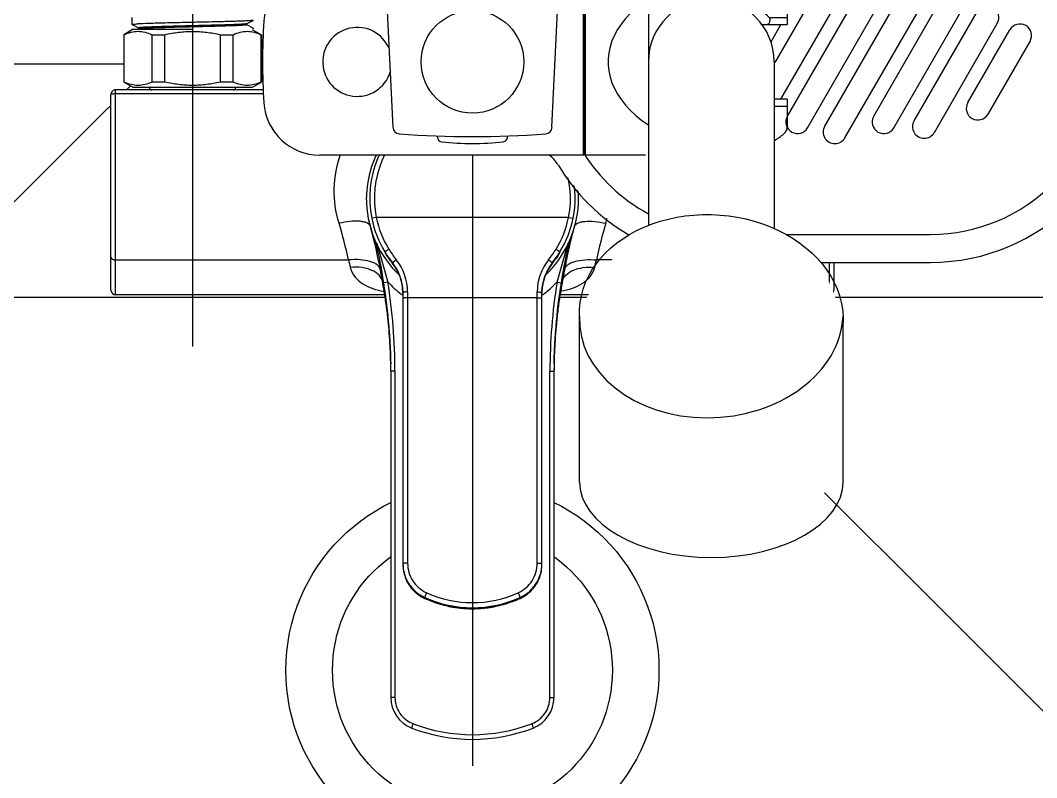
# Model space of a CAD drawing. Header units: millimetres. Extents: x 840000 to 1054178, y 0 to 59400.
# Drawn here: x 892990.1 to 893208, y 34287.7 to 34450.1 of the extents above; entities that cross this region are included whole.
import ezdxf
from ezdxf.xclip import XClip

# ---------------------------------------------------------------- set-up
doc = ezdxf.new("R2010")
doc.units = ezdxf.units.MM
doc.header["$LTSCALE"] = 100
doc.header["$XCLIPFRAME"] = 0
doc.linetypes.add('X - 단위세대 확장형$0$CENTER', pattern=[65, 60, -2, 1, -2])
for name, color, linetype in [('SYM', 7, 'Continuous'), ('X - 단위세대 확장형$0$0 TILE LINE & HATCH', 8, 'Continuous'), ('X - 단위세대 확장형$0$A-HAT', 253, 'Continuous'), ('X - 단위세대 확장형$0$AA-SSXM-STRS', 4, 'Continuous'), ('X - 단위세대 확장형$0$CENTER', 2, 'X - 단위세대 확장형$0$CENTER'), ('X - 단위세대 확장형$0$DIM', 7, 'Continuous'), ('X - 단위세대 확장형$0$S-HAT', 19, 'Continuous'), ('X - 단위세대 확장형$0$TOIL', 4, 'Continuous'), ('X - 단위세대 확장형$0$수전', 6, 'Continuous'), ('X - 단위세대 확장형$0$위생기구', 6, 'Continuous')]:
    doc.layers.add(name, color=color, linetype=linetype)

# ---------------------------------------------------------------- blocks, each defined once
blk = doc.blocks.new('X - 단위세대 확장형$0$A$C82f215e7')
blk.add_wipeout([(65, 155.79), (25, 155.79), (25, 153.79), (26.31, 126.29), (12.26, 126.29), (4.06, 123.05), (0.29, 115.07), (0, 106.29), (0.29, 97.5), (4.06, 89.53), (12.26, 86.29), (61.45, 86.29), (62.5, 85.35), (63.35, 84.21), (69.99, 75.74), (78.52, 69.18), (67.99, 53.47), (67.99, 50.03), (67.97, 16.2), (96.22, 0), (124.47, 16.2), (124.47, 51.75), (119.71, 63.29), (149.97, 63.29), (186.25, 106.29), (143.25, 149.29), (100.25, 149.29), (79.44, 143.91), (63.82, 129.14)]).dxf.layer = 'X - 단위세대 확장형$0$0 TILE LINE & HATCH'
at = {"layer": 'X - 단위세대 확장형$0$수전', "color": 6}
for p, q in [((25, 155.79), (65, 155.79)), ((25, 155.79), (25, 153.79)), ((65, 153.79), (65, 155.79)), ((25, 153.79), (27.94, 92.28)), ((25, 153.79), (65, 153.79)), ((62.06, 92.28), (65, 153.79)), ((100.25, 149.29), (143.25, 149.29)), ((100.25, 143.29), (143.25, 143.29)), ((12.26, 126.29), (26.31, 126.29)), ((63.69, 126.29), (68.74, 126.29)), ((68.74, 126.29), (68.74, 86.29)), ((68.94, 126.09), (68.94, 86.49)), ((69.04, 126.09), (69.04, 86.49)), ((69.24, 126.29), (99.04, 126.29)), ((69.24, 86.29), (69.24, 126.29)), ((112.5, 120.17), (112.5, 114.29)), ((99.04, 119.81), (82.73, 119.81)), ((82.73, 119.81), (82.73, 92.77)), ((112.5, 115.76), (108.69, 115.76)), ((107.1, 114.29), (108.21, 114.29)), ((108.21, 114.29), (112.5, 114.29)), ((82.72, 106.29), (82.72, 71.23)), ((109.72, 106.29), (109.72, 70.56)), ((112.5, 98.29), (109.72, 98.29)), ((112.5, 98.29), (112.5, 92.4)), ((109.72, 96.81), (112.5, 96.81)), ((37.5, 90.15), (37.5, 90.4)), ((68.74, 86.29), (12.26, 86.29)), ((82.14, 86.29), (69.24, 86.29)), ((112.28, 69.29), (143.25, 69.29)), ((119.71, 63.29), (143.25, 63.29)), ((67.97, 16.2), (67.97, 51.75)), ((124.47, 16.2), (124.47, 50.35))]:
    blk.add_line(p, q, dxfattribs=at)
at = {"layer": 'X - 단위세대 확장형$0$수전', "color": 8}
for p, q in [((109.94, 106.18), (119.54, 122.81)), ((120.54, 92.5), (138.04, 122.81)), ((111.16, 98.29), (123.87, 120.31)), ((112.54, 94.66), (127.54, 120.64)), ((124.87, 90), (142.37, 120.31)), ((131.04, 94.66), (146.04, 120.64)), ((112.5, 116.63), (113.37, 118.14)), ((116.87, 92.16), (131.87, 118.14)), ((135.37, 92.16), (150.37, 118.14)), ((139.71, 93.65), (153.21, 117.04)), ((109.02, 110.6), (111.15, 114.29)), ((144.04, 91.15), (157.54, 114.54)), ((151.22, 97.57), (160.23, 113.17)), ((155.55, 95.07), (164.56, 110.67))]:
    blk.add_line(p, q, dxfattribs=at)
at = {"layer": 'X - 단위세대 확장형$0$수전', "color": 6, "flags": 128}
for points in [[(82.73, 119.81), (81.35, 118.83), (80.07, 117.8), (78.9, 116.72), (77.85, 115.6), (76.93, 114.44), (76.12, 113.24), (75.45, 112.02), (74.91, 110.77), (74.5, 109.5), (74.23, 108.22), (74.09, 106.93), (74.09, 105.64), (74.23, 104.35), (74.5, 103.07), (74.91, 101.81), (75.45, 100.56), (76.12, 99.33), (76.93, 98.14), (77.85, 96.98), (78.9, 95.85), (80.07, 94.78), (81.35, 93.74), (82.73, 92.77)], [(108.69, 115.76), (108.74, 115.52), (108.75, 115.26), (108.73, 115.01), (108.68, 114.77), (108.59, 114.57), (108.48, 114.42), (108.35, 114.32), (108.21, 114.29)]]:
    blk.add_lwpolyline(points, dxfattribs=at)
at = {"layer": 'X - 단위세대 확장형$0$수전', "color": 6}
blk.add_circle((45, 106.29), 11, dxfattribs=at)
for centre, radius, start, end in [((100.25, 106.29), 43, 90, 147.9001), ((143.25, 106.29), 43, 270, 90), ((100.25, 106.29), 37, 90, 148.3833), ((143.25, 106.29), 37, 270, 90), ((12.26, 114.29), 12, 90, 176.2428), ((68.74, 126.09), 0.2, 0, 90), ((69.24, 126.09), 0.2, 90, 180), ((99.04, 106.29), 20, 50.4637, 90), ((110.5, 120.17), 2, 0, 50.4637), ((96.22, 106.29), 13.5, 0, 180), ((99.04, 106.29), 13.52, 44.4791, 90), ((134.08, 106.29), 134.08, 176.2428, 183.7572), ((20.3, 106.29), 7.4, 22.5924, 342.8725), ((12.26, 98.29), 12, 183.7572, 270), ((29.43, 92.35), 1.5, 182.7557, 265.7187), ((60.57, 92.35), 1.5, 274.2813, 357.2429), ((110.5, 92.4), 2, 309.5363, 0), ((45, 300.27), 210, 265.7187, 274.2813), ((38.5, 90.15), 1, 180, 263.2742), ((51.5, 90.15), 1, 276.7258, 14.5299), ((99.04, 106.29), 20, 302.2779, 309.5363), ((45, 145.27), 56.5, 263.2742, 276.7258), ((57.34, 80.62), 7, 30.8907, 54.1061), ((68.74, 86.49), 0.2, 270, 0), ((100.27, 106.29), 37, 211.6167, 241.6856), ((69.24, 86.49), 0.2, 180, 270), ((100.25, 106.29), 43, 210.8907, 239.6507)]:
    blk.add_arc(centre, radius, start, end, dxfattribs=at)
at = {"layer": 'X - 단위세대 확장형$0$수전', "color": 8}
for centre, start, end in [((121.71, 121.56), 330, 150), ((140.21, 121.56), 330.0002, 150), ((111.21, 119.39), 330, 81.204), ((129.71, 119.39), 330.0001, 150), ((148.21, 119.39), 330.0001, 149.9998), ((155.37, 115.79), 330, 149.9999), ((162.39, 111.92), 330.0001, 149.9998), ((153.39, 96.32), 150, 330), ((114.71, 93.41), 150, 330), ((133.21, 93.41), 150, 330), ((122.71, 91.25), 149.9998, 330.0001), ((141.87, 92.4), 149.9998, 330)]:
    blk.add_arc(centre, 2.5, start, end, dxfattribs=at)
at = {"layer": 'X - 단위세대 확장형$0$수전', "color": 6, "extrusion": (0, 0, -1)}
blk.add_ellipse((96.22, 51.75), major_axis=(28.23, -1.72), ratio=0.769717, start_param=3.062596, end_param=6.26845, dxfattribs=at)
at = {"layer": 'X - 단위세대 확장형$0$수전', "color": 6}
for centre, major_axis, ratio, start_param, end_param in [((96.22, 51.75), (28.23, 1.72), 0.769717, 3.062596, 6.204188), ((96.22, 16.2), (28.25, 0), 0.573576, 3.141593, 6.283185)]:
    blk.add_ellipse(centre, major_axis=major_axis, ratio=ratio, start_param=start_param, end_param=end_param, dxfattribs=at)
blk = doc.blocks.new('X - 단위세대 확장형$0$KBY-030C(TOP)')
blk.add_wipeout([(1008.73, -1662.94), (1013.73, -1662.94), (1020.73, -1682.44), (1020.73, -1682.69), (1021.33, -1682.69), (1022.73, -1681.29), (1022.73, -1681.06), (1048.23, -1681.06), (1048.58, -1681.21), (1048.73, -1681.56), (1048.73, -1705.5), (1049.04, -1705.51), (1049.77, -1706.9), (1050, -1706.9), (1050.73, -1705.5), (1050.86, -1705.51), (1051.23, -1705.77), (1052.4, -1703.75), (1062.56, -1703.75), (1063.73, -1705.77), (1063.73, -1709.25), (1064.08, -1709.4), (1064.23, -1709.75), (1064.23, -1702), (1064.52, -1701.29), (1065.23, -1701), (1107.23, -1701), (1107.94, -1701.29), (1108.23, -1702), (1108.23, -1759.72), (1113.56, -1760.41), (1122.3, -1760.97), (1124.59, -1761), (1194.56, -1761), (1198.53, -1762.23), (1201.11, -1765.48), (1203.54, -1778.5), (1201.12, -1791.51), (1198.53, -1794.77), (1194.56, -1796), (1124.59, -1796), (1114.4, -1796.51), (1108.22, -1797.29), (1108.23, -1855), (1107.94, -1855.71), (1107.23, -1856), (1065.23, -1856), (1064.52, -1855.71), (1064.23, -1855), (1064.23, -1847.25), (1064.08, -1847.61), (1063.73, -1847.75), (1063.73, -1851.23), (1062.56, -1853.25), (1052.4, -1853.25), (1051.23, -1851.23), (1051.23, -1850.2), (1051.18, -1850.1), (1050.95, -1850.1), (1050.21, -1851.5), (1048.73, -1851.5), (1048.73, -1871.49), (1048.23, -1871.99), (1022.73, -1871.99), (1022.73, -1871.76), (1021.33, -1870.36), (1020.73, -1870.36), (1020.73, -1870.61), (1013.73, -1890.11), (1008.73, -1890.11), (1008.73, -1830.11), (1013.73, -1830.11), (1020.73, -1849.61), (1020.73, -1850.27), (1020.96, -1849.86), (1021.33, -1849.86), (1022.73, -1848.46), (1022.73, -1848.23), (1024.7, -1847.83), (1027.61, -1846.66), (1030.29, -1844.94), (1032.36, -1842.78), (1032.77, -1841.95), (1035.12, -1834.47), (1037.86, -1825.9), (1037.86, -1825.63), (1038.21, -1825.65), (1048.73, -1825.65), (1048.73, -1825.5), (1049.31, -1825.5), (1050.05, -1826.92), (1050.3, -1826.92), (1051.01, -1825.5), (1051.25, -1825.74), (1052.4, -1823.75), (1062.56, -1823.75), (1063.73, -1825.77), (1063.73, -1829.25), (1064.08, -1829.4), (1064.23, -1829.75), (1064.23, -1727.25), (1064.08, -1727.61), (1063.73, -1727.75), (1063.73, -1731.23), (1062.56, -1733.25), (1052.4, -1733.25), (1051.23, -1731.23), (1051.23, -1730.73), (1050.9, -1730.09), (1050.67, -1730.1), (1049.95, -1731.49), (1048.73, -1731.5), (1048.73, -1731.39), (1038.15, -1731.35), (1038.06, -1731.4), (1037.81, -1730.89), (1032.87, -1712.27), (1030.88, -1709), (1027.81, -1706.57), (1022.73, -1704.82), (1022.73, -1704.59), (1021.33, -1703.19), (1020.73, -1703.19), (1020.73, -1703.44), (1013.73, -1722.94), (1008.73, -1722.94)]).dxf.layer = 'X - 단위세대 확장형$0$0 TILE LINE & HATCH'
at = {"layer": 'X - 단위세대 확장형$0$CENTER', "color": 1, "linetype": 'X - 단위세대 확장형$0$CENTER'}
for p, q in [((1030.06, -1718.5), (1119.3, -1718.5)), ((1057.61, -1778.5), (1209.24, -1778.5)), ((1030.06, -1838.5), (1119.3, -1838.5))]:
    blk.add_line(p, q, dxfattribs=at)
at = {"layer": 'X - 단위세대 확장형$0$위생기구', "linetype": 'Continuous'}
for p, q in [((1065.23, -1701), (1107.23, -1701)), ((1051.23, -1705.77), (1052.4, -1703.75)), ((1052.4, -1703.84), (1052.4, -1703.75)), ((1052.4, -1703.75), (1062.56, -1703.75)), ((1052.4, -1703.84), (1062.56, -1703.84)), ((1062.56, -1703.75), (1062.56, -1703.84)), ((1063.73, -1705.77), (1062.56, -1703.75)), ((1064.23, -1702), (1064.23, -1855)), ((1064.23, -1702), (1108.23, -1702)), ((1065.11, -1702), (1065.11, -1760.13)), ((1100.7, -1702), (1100.7, -1751.91)), ((1108.23, -1702), (1108.23, -1759.72)), ((1049.77, -1706.9), (1049.04, -1705.51)), ((1050.72, -1705.51), (1050, -1706.9)), ((1050.72, -1705.51), (1050.73, -1705.5)), ((1050.73, -1705.5), (1050.85, -1705.5)), ((1050.73, -1705.5), (1050.74, -1705.51)), ((1050.74, -1705.51), (1050.78, -1705.69)), ((1050.86, -1705.51), (1050.85, -1705.5)), ((1051.58, -1706.9), (1050.86, -1705.51)), ((1063.73, -1705.77), (1063.73, -1731.23)), ((1050, -1706.9), (1049.76, -1706.9)), ((1049.77, -1706.91), (1049.77, -1706.9)), ((1049.77, -1706.91), (1049.78, -1706.92)), ((1052.4, -1712.56), (1052.4, -1709.78)), ((1062.56, -1709.78), (1052.4, -1709.78)), ((1062.56, -1709.78), (1062.56, -1712.56)), ((1052.4, -1712.56), (1062.56, -1712.56)), ((1051.19, -1718.5), (1051.23, -1720.48)), ((1051.23, -1731.23), (1051.23, -1718.5)), ((1052.4, -1727.22), (1052.4, -1724.44)), ((1062.56, -1724.44), (1052.4, -1724.44)), ((1062.56, -1724.44), (1062.56, -1727.22)), ((1052.4, -1727.22), (1062.56, -1727.22)), ((1049.95, -1731.49), (1050.67, -1730.1)), ((1050.67, -1730.1), (1050.91, -1730.1)), ((1050.87, -1730.01), (1050.9, -1730.09)), ((1050.9, -1730.09), (1051.23, -1730.73)), ((1048.73, -1731.5), (1049.94, -1731.5)), ((1049.94, -1731.5), (1049.95, -1731.49)), ((1051.23, -1731.23), (1052.4, -1733.25)), ((1063.73, -1731.23), (1062.56, -1733.25)), ((1052.4, -1733.25), (1052.4, -1733.16)), ((1062.56, -1733.16), (1052.4, -1733.16)), ((1052.4, -1733.25), (1062.56, -1733.25)), ((1062.56, -1733.16), (1062.56, -1733.25)), ((1091.58, -1757.88), (1091.77, -1756.9)), ((1091.58, -1757.88), (1091.58, -1799.12)), ((1105.45, -1760.36), (1097.15, -1757.98)), ((1065.11, -1760.13), (1064.23, -1760.13)), ((1099.8, -1760.13), (1099.76, -1760.1)), ((1100.02, -1760.29), (1099.8, -1760.13)), ((1105.38, -1759.22), (1105.52, -1759.25)), ((1105.51, -1759.25), (1105.38, -1759.22)), ((1105.45, -1760.36), (1105.61, -1759.5)), ((1105.63, -1759.27), (1105.51, -1759.25)), ((1105.94, -1759.33), (1105.52, -1759.25)), ((1105.52, -1759.25), (1105.52, -1759.25)), ((1106.33, -1759.4), (1105.94, -1759.33)), ((1106.73, -1759.47), (1106.33, -1759.4)), ((1107.11, -1759.54), (1106.73, -1759.47)), ((1107.46, -1759.59), (1107.11, -1759.54)), ((1107.8, -1759.65), (1107.46, -1759.59)), ((1108.13, -1759.7), (1107.8, -1759.65)), ((1108.46, -1759.75), (1108.13, -1759.7)), ((1108.33, -1759.73), (1108.22, -1759.72)), ((1108.78, -1759.8), (1108.46, -1759.75)), ((1109.1, -1759.85), (1108.78, -1759.8)), ((1109.42, -1759.9), (1109.1, -1759.85)), ((1109.73, -1759.94), (1109.42, -1759.9)), ((1110.05, -1759.99), (1109.73, -1759.94)), ((1110.36, -1760.03), (1110.05, -1759.99)), ((1110.68, -1760.07), (1110.36, -1760.03)), ((1110.99, -1760.11), (1110.68, -1760.07)), ((1111.3, -1760.15), (1110.99, -1760.11)), ((1111.6, -1760.19), (1111.3, -1760.15)), ((1111.41, -1760.17), (1111.33, -1760.16)), ((1111.91, -1760.23), (1111.6, -1760.19)), ((1112.21, -1760.26), (1111.91, -1760.23)), ((1112.51, -1760.3), (1112.21, -1760.26)), ((1112.8, -1760.33), (1112.51, -1760.3)), ((1113.09, -1760.36), (1112.8, -1760.33)), ((1113.38, -1760.39), (1113.09, -1760.36)), ((1113.66, -1760.42), (1113.38, -1760.39)), ((1113.94, -1760.45), (1113.66, -1760.42)), ((1114.21, -1760.48), (1113.94, -1760.45)), ((1114.57, -1760.51), (1114.21, -1760.48)), ((1114.4, -1760.5), (1114.35, -1760.49)), ((1114.88, -1760.54), (1114.57, -1760.51)), ((1115.26, -1760.58), (1114.88, -1760.54)), ((1115.62, -1760.61), (1115.26, -1760.58)), ((1115.96, -1760.64), (1115.62, -1760.61)), ((1116.29, -1760.66), (1115.96, -1760.64)), ((1116.62, -1760.69), (1116.29, -1760.66)), ((1116.93, -1760.71), (1116.62, -1760.69)), ((1117.24, -1760.73), (1116.93, -1760.71)), ((1117.23, -1760.73), (1117.21, -1760.73)), ((1117.54, -1760.75), (1117.24, -1760.73)), ((1117.91, -1760.78), (1117.54, -1760.75)), ((1101.47, -1761.38), (1101.35, -1761.38)), ((1101.47, -1761.38), (1101.4, -1761.33)), ((1102.55, -1762.13), (1101.4, -1761.33)), ((1118.27, -1760.8), (1117.91, -1760.78)), ((1118.63, -1760.82), (1118.27, -1760.8)), ((1118.97, -1760.84), (1118.63, -1760.82)), ((1119.31, -1760.86), (1118.97, -1760.84)), ((1119.64, -1760.87), (1119.31, -1760.86)), ((1119.96, -1760.89), (1119.64, -1760.87)), ((1120.28, -1760.9), (1119.96, -1760.89)), ((1120.59, -1760.91), (1120.28, -1760.9)), ((1120.94, -1760.93), (1120.59, -1760.91)), ((1121.29, -1760.94), (1120.94, -1760.93)), ((1121.62, -1760.95), (1121.29, -1760.94)), ((1121.98, -1760.96), (1121.62, -1760.95)), ((1122.3, -1760.97), (1121.98, -1760.96)), ((1122.63, -1760.98), (1122.3, -1760.97)), ((1122.97, -1760.98), (1122.63, -1760.98)), ((1122.97, -1760.98), (1122.72, -1760.98)), ((1124.46, -1761), (1124.37, -1761)), ((1194.56, -1761), (1124.59, -1761)), ((1124.59, -1761.89), (1124.59, -1761)), ((1194.56, -1761.89), (1124.59, -1761.89)), ((1194.56, -1761.89), (1194.56, -1761)), ((1165.76, -1764.6), (1107.58, -1764.6)), ((1166.07, -1763.6), (1107.66, -1763.6)), ((1108.85, -1764.6), (1108.85, -1792.4)), ((1173.32, -1768.28), (1173.1, -1768.28)), ((1173.32, -1768.28), (1173.32, -1768.28)), ((1065.24, -1775), (1065.41, -1775)), ((1064.31, -1778.5), (1064.23, -1778.5)), ((1064.85, -1778.5), (1064.31, -1778.5)), ((1065.41, -1782), (1065.24, -1782)), ((1172.66, -1789.9), (1173.32, -1788.72)), ((1173.32, -1788.72), (1173.1, -1788.72)), ((1173.32, -1788.72), (1173.32, -1788.72)), ((1107.58, -1792.4), (1165.76, -1792.4)), ((1107.66, -1793.4), (1166.07, -1793.4)), ((1101.47, -1795.62), (1101.35, -1795.62)), ((1101.41, -1795.67), (1101.47, -1795.62)), ((1108.06, -1793.74), (1108.09, -1793.71)), ((1124.59, -1795.11), (1194.56, -1795.11)), ((1124.59, -1795.11), (1124.59, -1796)), ((1194.56, -1795.11), (1194.56, -1796)), ((1065.11, -1796.88), (1064.23, -1796.88)), ((1065.11, -1796.88), (1065.11, -1855)), ((1097.15, -1799.02), (1105.45, -1796.64)), ((1099.76, -1796.89), (1099.64, -1796.93)), ((1099.76, -1796.89), (1099.81, -1796.86)), ((1099.81, -1796.86), (1099.91, -1796.79)), ((1101.39, -1795.68), (1101.41, -1795.67)), ((1105.38, -1797.78), (1105.52, -1797.75)), ((1105.51, -1797.75), (1105.38, -1797.78)), ((1105.45, -1796.64), (1105.61, -1797.51)), ((1105.63, -1797.73), (1105.51, -1797.75)), ((1105.52, -1797.75), (1105.91, -1797.68)), ((1105.91, -1797.68), (1106.31, -1797.61)), ((1106.31, -1797.61), (1106.7, -1797.54)), ((1106.7, -1797.54), (1107.09, -1797.47)), ((1107.09, -1797.47), (1107.44, -1797.41)), ((1107.44, -1797.41), (1107.77, -1797.36)), ((1107.77, -1797.36), (1108.11, -1797.3)), ((1108.11, -1797.3), (1108.43, -1797.25)), ((1108.33, -1797.27), (1108.22, -1797.29)), ((1108.23, -1797.28), (1108.23, -1855)), ((1108.43, -1797.25), (1108.76, -1797.2)), ((1108.76, -1797.2), (1109.08, -1797.15)), ((1109.08, -1797.15), (1109.4, -1797.11)), ((1109.4, -1797.11), (1109.71, -1797.06)), ((1109.71, -1797.06), (1110.03, -1797.02)), ((1110.03, -1797.02), (1110.34, -1796.97)), ((1110.34, -1796.97), (1110.66, -1796.93)), ((1110.66, -1796.93), (1110.97, -1796.89)), ((1110.97, -1796.89), (1111.28, -1796.85)), ((1111.28, -1796.85), (1111.59, -1796.81)), ((1111.41, -1796.84), (1111.33, -1796.85)), ((1111.59, -1796.81), (1111.89, -1796.78)), ((1111.89, -1796.78), (1112.19, -1796.74)), ((1112.19, -1796.74), (1112.49, -1796.71)), ((1112.49, -1796.71), (1112.79, -1796.67)), ((1112.79, -1796.67), (1113.08, -1796.64)), ((1113.08, -1796.64), (1113.36, -1796.61)), ((1113.36, -1796.61), (1113.65, -1796.58)), ((1113.65, -1796.58), (1113.92, -1796.55)), ((1113.92, -1796.55), (1114.32, -1796.51)), ((1114.32, -1796.51), (1114.67, -1796.48)), ((1114.4, -1796.51), (1114.35, -1796.51)), ((1114.67, -1796.48), (1114.97, -1796.45)), ((1114.97, -1796.45), (1115.34, -1796.42)), ((1115.34, -1796.42), (1115.7, -1796.39)), ((1115.7, -1796.39), (1116.04, -1796.36)), ((1116.04, -1796.36), (1116.37, -1796.33)), ((1116.37, -1796.33), (1116.69, -1796.31)), ((1116.69, -1796.31), (1117.01, -1796.29)), ((1117.01, -1796.29), (1117.31, -1796.27)), ((1117.23, -1796.27), (1117.21, -1796.27)), ((1117.31, -1796.27), (1117.61, -1796.24)), ((1117.61, -1796.24), (1117.98, -1796.22)), ((1117.98, -1796.22), (1118.34, -1796.2)), ((1118.34, -1796.2), (1118.69, -1796.18)), ((1118.69, -1796.18), (1119.03, -1796.16)), ((1119.03, -1796.16), (1119.37, -1796.14)), ((1119.37, -1796.14), (1119.7, -1796.13)), ((1119.7, -1796.13), (1120.02, -1796.11)), ((1120.02, -1796.11), (1120.34, -1796.1)), ((1120.34, -1796.1), (1120.7, -1796.08)), ((1120.7, -1796.08), (1121.06, -1796.07)), ((1121.06, -1796.07), (1121.4, -1796.06)), ((1121.4, -1796.06), (1121.72, -1796.05)), ((1121.72, -1796.05), (1122.07, -1796.04)), ((1122.07, -1796.04), (1122.43, -1796.03)), ((1122.43, -1796.03), (1122.75, -1796.02)), ((1122.75, -1796.02), (1122.97, -1796.02)), ((1124.51, -1796), (1124.37, -1796)), ((1124.59, -1796), (1194.56, -1796)), ((1091.58, -1799.12), (1091.77, -1800.1)), ((1100.7, -1855), (1100.7, -1805.1)), ((1051.25, -1825.74), (1052.4, -1823.75)), ((1052.4, -1823.84), (1052.4, -1823.75)), ((1052.4, -1823.75), (1062.56, -1823.75)), ((1052.4, -1823.84), (1062.56, -1823.84)), ((1063.73, -1825.77), (1062.56, -1823.75)), ((1062.56, -1823.75), (1062.56, -1823.84)), ((1049.31, -1825.5), (1049.32, -1825.51)), ((1050.05, -1826.91), (1049.32, -1825.51)), ((1051, -1825.51), (1050.27, -1826.9)), ((1051, -1825.51), (1051.01, -1825.5)), ((1051.01, -1825.5), (1051.12, -1825.5)), ((1051.01, -1825.5), (1051.03, -1825.55)), ((1051.14, -1825.51), (1051.12, -1825.5)), ((1063.73, -1825.77), (1063.73, -1851.23)), ((1050.28, -1826.9), (1050.04, -1826.9)), ((1050.05, -1826.91), (1050.06, -1826.93)), ((1062.56, -1829.78), (1052.4, -1829.78)), ((1052.4, -1832.56), (1052.4, -1829.78)), ((1062.56, -1829.78), (1062.56, -1832.56)), ((1052.4, -1832.56), (1062.56, -1832.56)), ((1051.23, -1851.23), (1051.23, -1838.5)), ((1062.56, -1844.44), (1052.4, -1844.44)), ((1052.4, -1847.22), (1052.4, -1844.44)), ((1062.56, -1844.44), (1062.56, -1847.22)), ((1052.4, -1847.22), (1062.56, -1847.22)), ((1050.23, -1851.49), (1050.95, -1850.1)), ((1050.95, -1850.1), (1051.19, -1850.1)), ((1051.16, -1850.07), (1051.17, -1850.09)), ((1051.17, -1850.09), (1051.23, -1850.2)), ((1048.73, -1851.5), (1050.22, -1851.5)), ((1050.23, -1851.49), (1050.22, -1851.5)), ((1051.23, -1851.23), (1052.4, -1853.25)), ((1063.73, -1851.23), (1062.56, -1853.25)), ((1062.56, -1853.16), (1052.4, -1853.16)), ((1052.4, -1853.25), (1052.4, -1853.16)), ((1052.4, -1853.25), (1062.56, -1853.25)), ((1062.56, -1853.16), (1062.56, -1853.25)), ((1108.23, -1855), (1064.23, -1855)), ((1107.23, -1856), (1065.23, -1856))]:
    blk.add_line(p, q, dxfattribs=at)
for points in [[(1107.41, -1763.59), (1106.18, -1763.46), (1104.3, -1762.97), (1102.55, -1762.13)], [(1173.32, -1768.28), (1172.67, -1767.12), (1171.65, -1765.88), (1170.39, -1764.88), (1168.96, -1764.15), (1167.41, -1763.72), (1166.07, -1763.6)], [(1173.32, -1788.72), (1174.49, -1785.61), (1175.27, -1782.1), (1175.54, -1778.51), (1175.27, -1774.92), (1174.5, -1771.41), (1173.32, -1768.28)], [(1166.07, -1793.4), (1167.39, -1793.29), (1168.94, -1792.87), (1170.37, -1792.14), (1171.63, -1791.13), (1172.66, -1789.9)], [(1101.41, -1795.67), (1102.54, -1794.88), (1104.28, -1794.04), (1106.16, -1793.54), (1107.59, -1793.41)]]:
    blk.add_lwpolyline(points, dxfattribs=at)
for centre, radius, start, end in [((1065.23, -1702), 1, 90, 180), ((1107.23, -1702), 1, 0, 90), ((1063.73, -1709.75), 0.5, 0, 90), ((1063.73, -1727.25), 0.5, 270, 0), ((1120.38, -1658.61), 95.35, 253.2237, 258.0892), ((1068.88, -1878.27), 130.31, 75.128, 75.8689), ((1087.59, -1776.28), 20.53, 87.2034, 93.104), ((1087.48, -1778.5), 22.75, 43.5703, 87.2072), ((1087.48, -1778.5), 22.02, 78.7546, 281.2454), ((1087.48, -1778.5), 21.02, 78.7546, 281.2454), ((1087.49, -1778.31), 20.83, 58.339, 78.687), ((1087.49, -1778.46), 21.98, 58.4733, 78.7527), ((1125.63, -1637.54), 123.36, 255.0811, 259.3533), ((1126.67, -1627.69), 133.48, 256.9934, 260.9196), ((1087.47, -1778.53), 21.03, 51.0924, 58.593), ((1087.49, -1778.64), 22.13, 51.2327, 58.7082), ((1124.66, -1642.77), 118.04, 259.3471, 260.5961), ((1087.9, -1778.84), 25.48, 37.6062, 46.4775), ((1124.6, -1641.16), 120.73, 260.8737, 269.9955), ((1124.6, -1640.5), 120.51, 260.9328, 269.996), ((1122.48, -1669.26), 91.57, 259.3918, 261.0378), ((1123.92, -1659.96), 100.99, 261.1165, 262.8359), ((1124.49, -1655.32), 105.66, 262.889, 264.4967), ((1124.82, -1651.84), 109.16, 264.5212, 266.0015), ((1124.94, -1650.06), 110.94, 266.0152, 267.3975), ((1087.46, -1778.53), 22.61, 129.2686, 170.8849), ((1107.58, -1753.6), 11, 231.1036, 269.9801), ((1088.28, -1777.64), 20.93, 51.4817, 51.986), ((1088.25, -1777.68), 20.98, 51.1867, 51.4811), ((1107.66, -1753.51), 10.09, 231.267, 269.9985), ((1107.85, -1753.31), 10.29, 231.6509, 267.5477), ((1124.98, -1649.13), 111.87, 267.3965, 268.84), ((1125.07, -1640.32), 120.68, 269.0032, 269.6677), ((1194.56, -1768.04), 7.04, 21.173, 89.9839), ((1107.86, -1753.27), 10.34, 267.5024, 268.8888), ((1107.86, -1753.29), 10.31, 268.8888, 269.9995), ((1088.02, -1778.74), 25.32, 37.3284, 37.5927), ((1088.03, -1778.73), 25.31, 36.799, 37.3284), ((1166.07, -1771.56), 7.96, 80.29, 89.9887), ((1166.07, -1771.52), 7.92, 80.0057, 80.2826), ((1166.06, -1771.56), 7.96, 69.5803, 79.9938), ((1166.06, -1771.56), 7.96, 66.1647, 69.5696), ((1166.06, -1771.57), 7.97, 58.8332, 66.1624), ((1166.05, -1771.57), 7.97, 55.0009, 58.8274), ((1166.05, -1771.58), 7.98, 47.8706, 54.9955), ((1166.04, -1771.59), 7.99, 44.3054, 47.8687), ((1166.03, -1771.59), 8, 35.2505, 44.2959), ((1166.01, -1771.6), 8.03, 24.4571, 35.2311), ((1167.03, -1778.5), 35.52, 338.9947, 21.0053), ((1167.48, -1778.5), 36.07, 338.8622, 21.1378), ((1150.54, -1778.5), 23.69, 335.5499, 24.4501), ((1150.62, -1778.5), 24.7, 335.5497, 24.4503), ((1150.91, -1778.47), 24.62, 24.2039, 24.4463), ((1150.88, -1778.48), 24.64, 16.9363, 24.2001), ((1150.87, -1778.48), 24.66, 16.5179, 16.9328), ((1150.71, -1778.52), 24.82, 8.7681, 16.5093), ((1087.42, -1778.51), 22.57, 171.9729, 179.9892), ((1087.33, -1778.49), 22.47, 170.9164, 171.9675), ((1150.71, -1778.52), 24.83, 7.7404, 8.7679), ((1150.84, -1778.51), 24.69, 0.5371, 7.7464), ((1087.48, -1778.5), 22.3, 178.9769, 181.0239), ((1087.42, -1778.5), 22.57, 180.0108, 188.0271), ((1150.83, -1778.49), 24.7, 352.0914, 359.2392), ((1151, -1778.5), 24.54, 359.2505, 0.5237), ((1087.32, -1778.51), 22.47, 188.0325, 188.995), ((1087.46, -1778.48), 22.61, 189.0267, 230.7316), ((1150.71, -1778.48), 24.83, 343.7829, 350.9526), ((1150.7, -1778.48), 24.83, 350.9528, 352.0958), ((1150.89, -1778.53), 24.64, 335.7483, 342.835), ((1150.86, -1778.52), 24.67, 342.8393, 343.7763), ((1166.01, -1785.4), 8.03, 324.7795, 335.5427), ((1150.91, -1778.54), 24.61, 335.5535, 335.7455), ((1166.04, -1785.42), 7.99, 311.7108, 315.3032), ((1166.03, -1785.41), 8, 315.3141, 324.7595), ((1107.58, -1803.4), 11, 90.02, 128.8933), ((1107.66, -1803.49), 10.09, 90.0014, 128.7299), ((1107.85, -1803.69), 10.29, 91.4469, 128.335), ((1107.86, -1803.72), 10.32, 91.1114, 91.4916), ((1107.86, -1803.71), 10.31, 90.0003, 91.1116), ((1088.04, -1778.27), 25.31, 322.6719, 323.2089), ((1166.07, -1785.44), 7.96, 270.0103, 279.4714), ((1166.07, -1785.48), 7.93, 279.4784, 280.226), ((1166.06, -1785.44), 7.96, 280.2356, 290.0382), ((1166.06, -1785.44), 7.96, 290.0475, 293.4322), ((1166.06, -1785.44), 7.96, 293.4354, 300.7018), ((1166.05, -1785.43), 7.97, 300.7064, 304.5252), ((1166.05, -1785.43), 7.98, 304.5318, 311.7099), ((1194.56, -1788.97), 7.04, 270.0166, 338.8265), ((1087.48, -1778.5), 22.75, 272.7928, 316.4659), ((1087.43, -1778.42), 21.09, 301.4343, 308.8973), ((1087.48, -1778.35), 22.15, 301.3113, 308.7648), ((1087.9, -1778.16), 25.49, 313.5231, 322.2974), ((1124.6, -1915.84), 120.73, 90.0046, 99.1262), ((1088.03, -1778.27), 25.31, 322.4079, 322.6719), ((1087.5, -1778.71), 20.81, 281.3036, 301.6867), ((1087.49, -1778.54), 21.98, 281.2459, 301.5446), ((1126.72, -1929.57), 133.74, 99.0842, 103.0032), ((1087.64, -1779.47), 21.23, 304.8178, 305.4258), ((1083.13, -1772.62), 29.43, 304.781, 305.1045), ((1088.26, -1779.32), 20.98, 308.011, 308.7656), ((1124.66, -1914.23), 118.04, 99.4039, 100.6529), ((1124.6, -1916.51), 120.51, 90.004, 99.0671), ((1122.48, -1887.74), 91.57, 98.962, 100.6082), ((1123.92, -1897.05), 100.99, 97.1644, 98.8832), ((1124.49, -1901.68), 105.66, 95.5035, 97.1113), ((1124.82, -1905.17), 109.16, 93.9985, 95.4788), ((1124.94, -1906.94), 110.94, 92.6024, 93.9848), ((1124.97, -1907.66), 111.66, 91.8302, 92.6041), ((1124.99, -1908.12), 112.12, 91.0328, 91.8303), ((1125.07, -1916.69), 120.68, 90.3323, 90.9968), ((1125.63, -1919.47), 123.36, 100.6467, 104.9189), ((1087.59, -1780.82), 20.43, 266.8815, 272.8111), ((1120.38, -1898.39), 95.35, 101.9108, 106.7763), ((1068.88, -1678.73), 130.31, 284.1311, 284.872), ((1063.73, -1829.75), 0.5, 0, 90), ((1063.73, -1847.25), 0.5, 270, 0), ((1065.23, -1855), 1, 180, 270), ((1107.23, -1855), 1, 270, 0)]:
    blk.add_arc(centre, radius, start, end, dxfattribs=at)
for start_param, end_param in [(1.625417, 2.987142), (-2.987142, -1.625417)]:
    blk.add_ellipse((1087.72, -1778.5), major_axis=(22.75, 0), ratio=0.999946, start_param=start_param, end_param=end_param, dxfattribs=at)
for points, knots in [([(1065.23, -1701), (1065.2, -1701), (1065.17, -1701.14), (1065.14, -1701.32), (1065.11, -1701.64), (1065.11, -1701.87), (1065.11, -1702)], [0, 0, 0, 0, 0.087482, 0.303956, 0.623813, 1, 1, 1, 1]), ([(1100.2, -1701), (1100.35, -1701), (1100.57, -1701.26), (1100.67, -1701.63), (1100.7, -1701.87), (1100.7, -1702)], [0, 0, 0, 0, 0.386642, 0.675314, 1, 1, 1, 1]), ([(1052.4, -1709.78), (1052.18, -1709.31), (1051.81, -1708.34), (1051.61, -1706.81), (1051.81, -1705.28), (1052.18, -1704.31), (1052.4, -1703.84)], [0, 0, 0, 0, 0.254927, 0.5, 0.745073, 1, 1, 1, 1]), ([(1062.56, -1703.84), (1062.78, -1704.31), (1063.15, -1705.28), (1063.35, -1706.81), (1063.15, -1708.34), (1062.78, -1709.31), (1062.56, -1709.78)], [0, 0, 0, 0, 0.254927, 0.5, 0.745073, 1, 1, 1, 1]), ([(1049.04, -1705.51), (1049.06, -1705.55), (1049.08, -1705.67), (1049.11, -1705.9), (1049.13, -1706.26), (1049.16, -1706.72), (1049.19, -1707.3), (1049.23, -1708.27), (1049.27, -1709.72), (1049.33, -1711.69), (1049.38, -1713.91), (1049.44, -1716.3), (1049.49, -1718.78), (1049.55, -1721.24), (1049.6, -1723.6), (1049.65, -1725.47), (1049.69, -1726.84), (1049.71, -1727.76), (1049.74, -1728.6), (1049.77, -1729.33), (1049.8, -1729.97), (1049.82, -1730.5), (1049.85, -1730.92), (1049.87, -1731.19), (1049.89, -1731.35), (1049.91, -1731.43), (1049.92, -1731.48), (1049.93, -1731.5), (1049.94, -1731.5)], [0, 0, 0, 0, 0.004528, 0.013628, 0.027257, 0.045303, 0.067597, 0.093937, 0.157726, 0.234293, 0.320778, 0.41395, 0.510325, 0.606303, 0.698294, 0.782862, 0.821361, 0.856846, 0.888989, 0.917485, 0.942071, 0.962518, 0.978636, 0.990283, 0.994399, 0.997368, 0.999205, 1, 1, 1, 1]), ([(1050.74, -1705.51), (1050.74, -1705.51), (1050.74, -1705.51), (1050.74, -1705.51), (1050.74, -1705.51)], [0, 0, 0, 0, 0.466578, 1, 1, 1, 1]), ([(1050.78, -1705.69), (1050.81, -1705.89), (1050.84, -1706.41), (1050.87, -1706.92), (1050.88, -1707.24)], [0, 0, 0, 0, 0.379147, 1, 1, 1, 1]), ([(1051, -1707.24), (1050.99, -1707.01), (1050.97, -1706.6), (1050.94, -1706.13), (1050.91, -1705.84), (1050.9, -1705.69), (1050.88, -1705.59), (1050.87, -1705.53), (1050.86, -1705.51)], [0, 0, 0, 0, 0.40231, 0.70564, 0.818666, 0.905461, 0.965828, 1, 1, 1, 1]), ([(1049.78, -1706.92), (1049.79, -1706.96), (1049.81, -1707.08), (1049.84, -1707.31), (1049.87, -1707.64), (1049.89, -1708.08), (1049.92, -1708.6), (1049.96, -1709.49), (1050.01, -1710.79), (1050.06, -1712.55), (1050.11, -1714.53), (1050.17, -1716.66), (1050.22, -1718.86), (1050.28, -1721.04), (1050.33, -1723.13), (1050.39, -1725.05), (1050.43, -1726.51), (1050.47, -1727.54), (1050.5, -1728.19), (1050.53, -1728.75), (1050.55, -1729.22), (1050.58, -1729.59), (1050.6, -1729.83), (1050.62, -1729.97), (1050.64, -1730.04), (1050.65, -1730.08), (1050.66, -1730.1), (1050.67, -1730.1)], [0, 0, 0, 0, 0.005443, 0.015387, 0.029787, 0.048514, 0.071405, 0.098247, 0.162769, 0.239707, 0.326223, 0.419127, 0.514992, 0.610279, 0.701475, 0.785214, 0.858408, 0.89019, 0.91836, 0.942661, 0.962867, 0.978799, 0.990313, 0.994388, 0.997334, 0.999167, 1, 1, 1, 1]), ([(1050, -1706.9), (1050.01, -1706.9), (1050.02, -1706.92), (1050.03, -1706.96), (1050.05, -1707.03), (1050.07, -1707.16), (1050.09, -1707.39), (1050.12, -1707.75), (1050.14, -1708.2), (1050.17, -1708.74), (1050.2, -1709.36), (1050.23, -1710.35), (1050.28, -1711.76), (1050.33, -1713.62), (1050.39, -1715.65), (1050.44, -1717.78), (1050.49, -1719.93), (1050.55, -1722.04), (1050.6, -1724.02), (1050.65, -1725.8), (1050.7, -1727.33), (1050.76, -1728.54), (1050.8, -1729.34), (1050.84, -1729.79), (1050.86, -1729.95), (1050.87, -1730.01)], [0, 0, 0, 0, 0.000809, 0.002577, 0.005415, 0.009335, 0.020418, 0.035755, 0.055217, 0.078637, 0.105808, 0.136491, 0.207279, 0.2885, 0.377281, 0.470482, 0.564806, 0.656915, 0.74355, 0.821647, 0.888445, 0.941585, 0.979198, 0.991753, 1, 1, 1, 1]), ([(1050.88, -1707.24), (1050.91, -1707.93), (1050.97, -1709.52), (1051.07, -1713.27), (1051.14, -1716.34), (1051.19, -1718.5)], [0, 0, 0, 0, 0.183563, 0.422712, 1, 1, 1, 1]), ([(1051.7, -1731.3), (1051.68, -1731.13), (1051.65, -1730.71), (1051.61, -1729.93), (1051.57, -1728.89), (1051.5, -1727.05), (1051.43, -1724.3), (1051.35, -1720.68), (1051.26, -1716.85), (1051.18, -1713.17), (1051.1, -1709.99), (1051.03, -1708.07), (1051, -1707.24)], [0, 0, 0, 0, 0.020697, 0.053241, 0.096891, 0.15064, 0.283246, 0.438826, 0.603019, 0.760653, 0.897181, 1, 1, 1, 1]), ([(1051.68, -1718.5), (1051.68, -1717.5), (1051.81, -1715.5), (1052.17, -1713.53), (1052.4, -1712.56)], [0, 0, 0, 0, 0.499962, 1, 1, 1, 1]), ([(1062.56, -1712.56), (1062.79, -1713.53), (1063.15, -1715.5), (1063.28, -1717.5), (1063.28, -1718.5)], [0, 0, 0, 0, 0.500038, 1, 1, 1, 1]), ([(1052.4, -1724.44), (1052.17, -1723.47), (1051.81, -1721.5), (1051.68, -1719.5), (1051.68, -1718.5)], [0, 0, 0, 0, 0.500037, 1, 1, 1, 1]), ([(1063.28, -1718.5), (1063.28, -1719.5), (1063.15, -1721.5), (1062.79, -1723.47), (1062.56, -1724.44)], [0, 0, 0, 0, 0.499963, 1, 1, 1, 1]), ([(1051.23, -1720.48), (1051.25, -1721.2), (1051.28, -1722.61), (1051.33, -1724.63), (1051.38, -1726.48), (1051.42, -1728.09), (1051.47, -1729.26), (1051.5, -1730.05), (1051.52, -1730.51), (1051.55, -1730.89), (1051.57, -1731.17), (1051.6, -1731.36), (1051.61, -1731.46), (1051.63, -1731.49)], [0, 0, 0, 0, 0.196835, 0.38259, 0.551783, 0.699424, 0.821175, 0.87119, 0.91346, 0.947674, 0.973591, 0.991044, 1, 1, 1, 1]), ([(1052.4, -1733.16), (1052.18, -1732.69), (1051.81, -1731.72), (1051.61, -1730.19), (1051.81, -1728.66), (1052.18, -1727.7), (1052.4, -1727.22)], [0, 0, 0, 0, 0.254927, 0.5, 0.745073, 1, 1, 1, 1]), ([(1062.56, -1727.22), (1062.78, -1727.7), (1063.15, -1728.66), (1063.35, -1730.19), (1063.15, -1731.72), (1062.78, -1732.69), (1062.56, -1733.16)], [0, 0, 0, 0, 0.254927, 0.5, 0.745073, 1, 1, 1, 1]), ([(1092.86, -1749.9), (1090.47, -1749.18), (1085.35, -1748.46), (1077.6, -1749.91), (1070.49, -1753.86), (1066.7, -1757.88), (1065.11, -1760.13)], [0, 0, 0, 0, 0.237523, 0.483157, 0.737259, 1, 1, 1, 1]), ([(1093.49, -1756.64), (1093.17, -1756.52), (1092.79, -1755.99), (1092.54, -1755.19), (1092.36, -1753.98), (1092.42, -1752.18), (1092.67, -1750.69), (1092.86, -1749.9)], [0, 0, 0, 0, 0.143536, 0.242666, 0.362034, 0.655712, 1, 1, 1, 1]), ([(1102.84, -1758.78), (1102.64, -1758.73), (1102.22, -1758.55), (1101.71, -1758.05), (1101.3, -1757.36), (1100.87, -1756.14), (1100.62, -1754.29), (1100.64, -1752.74), (1100.7, -1751.91)], [0, 0, 0, 0, 0.082846, 0.172462, 0.27499, 0.393093, 0.674765, 1, 1, 1, 1]), ([(1105.38, -1759.22), (1104.87, -1759.13), (1103.82, -1758.51), (1102.8, -1756.88), (1102.26, -1754.74), (1102.24, -1753.15), (1102.33, -1752.33)], [0, 0, 0, 0, 0.191765, 0.4207, 0.694105, 1, 1, 1, 1]), ([(1102.33, -1752.33), (1103.07, -1752.51), (1104.47, -1753.21), (1105.94, -1755), (1106.92, -1757.17), (1107.33, -1758.75), (1107.5, -1759.58)], [0, 0, 0, 0, 0.244901, 0.479942, 0.728236, 1, 1, 1, 1]), ([(1065.11, -1760.13), (1065, -1761.68), (1064.61, -1767.8), (1064.31, -1773.92), (1064.31, -1778.5)], [0, 0, 0, 0, 0.25336, 1, 1, 1, 1]), ([(1098.42, -1760.58), (1098.49, -1760.47), (1098.59, -1760.31), (1098.72, -1760.11), (1098.8, -1759.98), (1098.87, -1759.88), (1098.92, -1759.8), (1098.96, -1759.76), (1098.97, -1759.73), (1098.98, -1759.72)], [0, 0, 0, 0, 0.375867, 0.546877, 0.697548, 0.822261, 0.916443, 0.976272, 1, 1, 1, 1]), ([(1098.98, -1759.73), (1099.11, -1759.8), (1099.36, -1759.95), (1099.63, -1760.07), (1099.76, -1760.1)], [0, 0, 0, 0, 0.534339, 1, 1, 1, 1]), ([(1101.18, -1761.15), (1101.07, -1761.06), (1100.69, -1760.77), (1100.3, -1760.48), (1100.02, -1760.29)], [0, 0, 0, 0, 0.290059, 1, 1, 1, 1]), ([(1100.68, -1762.16), (1100.76, -1762.06), (1100.87, -1761.92), (1101.03, -1761.73), (1101.12, -1761.62), (1101.21, -1761.52), (1101.27, -1761.45), (1101.32, -1761.41), (1101.34, -1761.38), (1101.35, -1761.38)], [0, 0, 0, 0, 0.373178, 0.543508, 0.693959, 0.818906, 0.913762, 0.974697, 1, 1, 1, 1]), ([(1200.18, -1765.77), (1199.76, -1764.66), (1198.19, -1762.64), (1195.75, -1761.89), (1194.56, -1761.89)], [0, 0, 0, 0, 0.499579, 1, 1, 1, 1]), ([(1107.58, -1764.6), (1107.58, -1764.47), (1107.58, -1764.24), (1107.6, -1763.96), (1107.61, -1763.78), (1107.63, -1763.69), (1107.64, -1763.64), (1107.65, -1763.6), (1107.66, -1763.6)], [0, 0, 0, 0, 0.379095, 0.700895, 0.82458, 0.917211, 0.975457, 1, 1, 1, 1]), ([(1108.85, -1764.6), (1108.85, -1764.47), (1108.85, -1764.24), (1108.87, -1763.96), (1108.88, -1763.78), (1108.9, -1763.69), (1108.91, -1763.63), (1108.93, -1763.6), (1108.93, -1763.6)], [0, 0, 0, 0, 0.378594, 0.699923, 0.823633, 0.916208, 0.974719, 1, 1, 1, 1]), ([(1165.76, -1764.6), (1165.76, -1764.47), (1165.77, -1764.24), (1165.78, -1763.96), (1165.8, -1763.78), (1165.82, -1763.69), (1165.83, -1763.63), (1165.84, -1763.6), (1165.85, -1763.6)], [0, 0, 0, 0, 0.378556, 0.699966, 0.823568, 0.916232, 0.974706, 1, 1, 1, 1]), ([(1172.11, -1768.69), (1171.83, -1768.09), (1171.11, -1766.96), (1169.59, -1765.63), (1167.76, -1764.79), (1166.43, -1764.6), (1165.76, -1764.6)], [0, 0, 0, 0, 0.250356, 0.500422, 0.750264, 1, 1, 1, 1]), ([(1173.1, -1768.28), (1172.79, -1767.59), (1171.96, -1766.29), (1170.22, -1764.78), (1168.13, -1763.82), (1166.61, -1763.6), (1165.85, -1763.6)], [0, 0, 0, 0, 0.250351, 0.500427, 0.750275, 1, 1, 1, 1]), ([(1200.18, -1765.77), (1200.3, -1765.73), (1200.51, -1765.65), (1200.83, -1765.54), (1200.97, -1765.51), (1201.12, -1765.47), (1201.12, -1765.5)], [0, 0, 0, 0, 0.390324, 0.716453, 0.929084, 1, 1, 1, 1]), ([(1172.11, -1768.69), (1172.23, -1768.64), (1172.45, -1768.54), (1172.71, -1768.43), (1172.89, -1768.35), (1172.99, -1768.31), (1173.05, -1768.29), (1173.09, -1768.28), (1173.1, -1768.28)], [0, 0, 0, 0, 0.359801, 0.67601, 0.802213, 0.900628, 0.967281, 1, 1, 1, 1]), ([(1065.41, -1775), (1065.41, -1775), (1065.41, -1775.04), (1065.41, -1775.08), (1065.41, -1775.17), (1065.4, -1775.28), (1065.38, -1775.43), (1065.36, -1775.68), (1065.32, -1776.06), (1065.28, -1776.58), (1065.24, -1777.18), (1065.22, -1777.83), (1065.21, -1778.27), (1065.21, -1778.5)], [0, 0, 0, 0, 0.005031, 0.019418, 0.043299, 0.076444, 0.118529, 0.169108, 0.293648, 0.445168, 0.617872, 0.805208, 1, 1, 1, 1]), ([(1064.31, -1778.5), (1064.31, -1780.04), (1064.41, -1786.17), (1064.8, -1792.29), (1065.11, -1796.88)], [0, 0, 0, 0, 0.251142, 1, 1, 1, 1]), ([(1065.21, -1778.5), (1065.21, -1778.73), (1065.22, -1779.18), (1065.24, -1779.82), (1065.28, -1780.42), (1065.32, -1780.94), (1065.36, -1781.33), (1065.38, -1781.58), (1065.4, -1781.73), (1065.41, -1781.84), (1065.41, -1781.93), (1065.41, -1781.97), (1065.41, -1782), (1065.41, -1782)], [0, 0, 0, 0, 0.194795, 0.382135, 0.554837, 0.706354, 0.830893, 0.881472, 0.923557, 0.956701, 0.980582, 0.994969, 1, 1, 1, 1]), ([(1165.76, -1792.4), (1166.43, -1792.4), (1167.76, -1792.21), (1169.59, -1791.37), (1171.11, -1790.05), (1171.83, -1788.91), (1172.11, -1788.31)], [0, 0, 0, 0, 0.249712, 0.499538, 0.74962, 1, 1, 1, 1]), ([(1165.85, -1793.4), (1166.61, -1793.4), (1168.13, -1793.18), (1170.22, -1792.22), (1171.96, -1790.71), (1172.79, -1789.41), (1173.1, -1788.72)], [0, 0, 0, 0, 0.249707, 0.499543, 0.749631, 1, 1, 1, 1]), ([(1172.11, -1788.31), (1172.23, -1788.36), (1172.45, -1788.46), (1172.71, -1788.58), (1172.89, -1788.65), (1172.99, -1788.69), (1173.05, -1788.71), (1173.09, -1788.72), (1173.1, -1788.72)], [0, 0, 0, 0, 0.359801, 0.67601, 0.802213, 0.900628, 0.967281, 1, 1, 1, 1]), ([(1194.56, -1795.11), (1195.75, -1795.11), (1198.19, -1794.36), (1199.76, -1792.34), (1200.18, -1791.23)], [0, 0, 0, 0, 0.500372, 1, 1, 1, 1]), ([(1200.18, -1791.23), (1200.3, -1791.28), (1200.51, -1791.36), (1200.83, -1791.46), (1200.97, -1791.49), (1201.12, -1791.53), (1201.12, -1791.51)], [0, 0, 0, 0, 0.390318, 0.716443, 0.929077, 1, 1, 1, 1]), ([(1107.58, -1792.4), (1107.58, -1792.53), (1107.58, -1792.76), (1107.6, -1793.04), (1107.61, -1793.22), (1107.63, -1793.32), (1107.64, -1793.37), (1107.65, -1793.4), (1107.66, -1793.4)], [0, 0, 0, 0, 0.379095, 0.700895, 0.82458, 0.917211, 0.975456, 1, 1, 1, 1]), ([(1108.85, -1792.4), (1108.85, -1792.53), (1108.85, -1792.76), (1108.87, -1793.04), (1108.88, -1793.22), (1108.9, -1793.32), (1108.91, -1793.37), (1108.93, -1793.4), (1108.93, -1793.4)], [0, 0, 0, 0, 0.378594, 0.699923, 0.823633, 0.916208, 0.974719, 1, 1, 1, 1]), ([(1165.76, -1792.4), (1165.76, -1792.53), (1165.77, -1792.76), (1165.78, -1793.04), (1165.8, -1793.22), (1165.82, -1793.32), (1165.83, -1793.37), (1165.84, -1793.4), (1165.85, -1793.4)], [0, 0, 0, 0, 0.378556, 0.699966, 0.823568, 0.916232, 0.974706, 1, 1, 1, 1]), ([(1100.68, -1794.84), (1100.76, -1794.94), (1100.87, -1795.09), (1101.03, -1795.27), (1101.13, -1795.39), (1101.21, -1795.48), (1101.27, -1795.55), (1101.32, -1795.59), (1101.34, -1795.62), (1101.35, -1795.62)], [0, 0, 0, 0, 0.373177, 0.543507, 0.693957, 0.818904, 0.913761, 0.974697, 1, 1, 1, 1]), ([(1092.86, -1807.1), (1090.47, -1807.82), (1085.35, -1808.54), (1077.6, -1807.09), (1070.49, -1803.14), (1066.7, -1799.13), (1065.11, -1796.88)], [0, 0, 0, 0, 0.237523, 0.483157, 0.737259, 1, 1, 1, 1]), ([(1098.44, -1796.42), (1098.5, -1796.53), (1098.6, -1796.69), (1098.73, -1796.89), (1098.81, -1797.02), (1098.88, -1797.12), (1098.93, -1797.2), (1098.97, -1797.24), (1098.98, -1797.27), (1098.99, -1797.27)], [0, 0, 0, 0, 0.376636, 0.547914, 0.698722, 0.823411, 0.917388, 0.976825, 1, 1, 1, 1]), ([(1099.64, -1796.93), (1099.62, -1796.94), (1099.39, -1797.04), (1099.18, -1797.17), (1098.99, -1797.27)], [0, 0, 0, 0, 0.113154, 1, 1, 1, 1]), ([(1100.05, -1796.69), (1100.14, -1796.63), (1100.52, -1796.36), (1100.89, -1796.08), (1101.18, -1795.85)], [0, 0, 0, 0, 0.22307, 1, 1, 1, 1]), ([(1105.38, -1797.78), (1104.87, -1797.88), (1103.82, -1798.49), (1102.8, -1800.12), (1102.26, -1802.27), (1102.24, -1803.85), (1102.33, -1804.68)], [0, 0, 0, 0, 0.191765, 0.4207, 0.694105, 1, 1, 1, 1]), ([(1102.33, -1804.68), (1103.07, -1804.5), (1104.47, -1803.79), (1105.94, -1802), (1106.92, -1799.83), (1107.33, -1798.26), (1107.5, -1797.42)], [0, 0, 0, 0, 0.244901, 0.479942, 0.728236, 1, 1, 1, 1]), ([(1102.84, -1798.23), (1102.64, -1798.27), (1102.22, -1798.46), (1101.71, -1798.96), (1101.3, -1799.65), (1100.87, -1800.86), (1100.62, -1802.71), (1100.64, -1804.27), (1100.7, -1805.1)], [0, 0, 0, 0, 0.082846, 0.172462, 0.27499, 0.393093, 0.674765, 1, 1, 1, 1]), ([(1093.45, -1800.39), (1093.13, -1800.52), (1092.77, -1801.06), (1092.53, -1801.87), (1092.36, -1803.07), (1092.42, -1804.85), (1092.67, -1806.32), (1092.86, -1807.1)], [0, 0, 0, 0, 0.145283, 0.245199, 0.364942, 0.657893, 1, 1, 1, 1]), ([(1052.4, -1829.78), (1052.18, -1829.31), (1051.81, -1828.34), (1051.61, -1826.81), (1051.81, -1825.28), (1052.18, -1824.31), (1052.4, -1823.84)], [0, 0, 0, 0, 0.254927, 0.5, 0.745073, 1, 1, 1, 1]), ([(1062.56, -1823.84), (1062.78, -1824.31), (1063.15, -1825.28), (1063.35, -1826.81), (1063.15, -1828.34), (1062.78, -1829.31), (1062.56, -1829.78)], [0, 0, 0, 0, 0.254927, 0.5, 0.745073, 1, 1, 1, 1]), ([(1049.32, -1825.51), (1049.34, -1825.54), (1049.35, -1825.63), (1049.37, -1825.81), (1049.4, -1826.08), (1049.42, -1826.43), (1049.44, -1826.87), (1049.48, -1827.61), (1049.52, -1828.72), (1049.57, -1830.24), (1049.61, -1831.99), (1049.66, -1833.92), (1049.72, -1836.7), (1049.8, -1840.2), (1049.89, -1844.16), (1049.98, -1847.5), (1050.05, -1849.47), (1050.09, -1850.28)], [0, 0, 0, 0, 0.003797, 0.011133, 0.021997, 0.036327, 0.054025, 0.074975, 0.126026, 0.188076, 0.259414, 0.338071, 0.421875, 0.595591, 0.761506, 0.901421, 1, 1, 1, 1]), ([(1050.06, -1826.93), (1050.07, -1826.97), (1050.09, -1827.09), (1050.12, -1827.33), (1050.14, -1827.66), (1050.17, -1828.1), (1050.2, -1828.63), (1050.24, -1829.52), (1050.28, -1830.82), (1050.34, -1832.59), (1050.39, -1834.57), (1050.45, -1836.7), (1050.5, -1838.89), (1050.56, -1841.07), (1050.61, -1843.16), (1050.66, -1845.07), (1050.71, -1846.52), (1050.75, -1847.55), (1050.78, -1848.2), (1050.8, -1848.76), (1050.83, -1849.22), (1050.86, -1849.59), (1050.88, -1849.83), (1050.9, -1849.97), (1050.92, -1850.04), (1050.93, -1850.08), (1050.94, -1850.1), (1050.95, -1850.1)], [0, 0, 0, 0, 0.005688, 0.015865, 0.030474, 0.049391, 0.072445, 0.099428, 0.164155, 0.241197, 0.327726, 0.42056, 0.516288, 0.611391, 0.702371, 0.785885, 0.858864, 0.890548, 0.918629, 0.94285, 0.96299, 0.978867, 0.990345, 0.994405, 0.997341, 0.999169, 1, 1, 1, 1]), ([(1050.28, -1826.9), (1050.29, -1826.9), (1050.3, -1826.92), (1050.31, -1826.96), (1050.32, -1827.03), (1050.34, -1827.17), (1050.37, -1827.41), (1050.39, -1827.77), (1050.42, -1828.24), (1050.45, -1828.79), (1050.48, -1829.44), (1050.51, -1830.46), (1050.56, -1831.9), (1050.61, -1833.8), (1050.67, -1835.88), (1050.72, -1838.05), (1050.78, -1840.23), (1050.83, -1842.36), (1050.89, -1844.34), (1050.94, -1846.11), (1050.99, -1847.6), (1051.04, -1848.64), (1051.08, -1849.3), (1051.1, -1849.65), (1051.13, -1849.89), (1051.15, -1850.02), (1051.16, -1850.07)], [0, 0, 0, 0, 0.000826, 0.002643, 0.00556, 0.009591, 0.020991, 0.036761, 0.056768, 0.080829, 0.108731, 0.140215, 0.212761, 0.295822, 0.386368, 0.481096, 0.576549, 0.669242, 0.755795, 0.833048, 0.898186, 0.948837, 0.968134, 0.983168, 0.993814, 1, 1, 1, 1]), ([(1051.68, -1838.5), (1051.68, -1837.5), (1051.81, -1835.5), (1052.17, -1833.53), (1052.4, -1832.56)], [0, 0, 0, 0, 0.499962, 1, 1, 1, 1]), ([(1062.56, -1832.56), (1062.79, -1833.53), (1063.15, -1835.5), (1063.28, -1837.5), (1063.28, -1838.5)], [0, 0, 0, 0, 0.500038, 1, 1, 1, 1]), ([(1052.4, -1844.44), (1052.17, -1843.47), (1051.81, -1841.5), (1051.68, -1839.5), (1051.68, -1838.5)], [0, 0, 0, 0, 0.500037, 1, 1, 1, 1]), ([(1063.28, -1838.5), (1063.28, -1839.5), (1063.15, -1841.5), (1062.79, -1843.47), (1062.56, -1844.44)], [0, 0, 0, 0, 0.499963, 1, 1, 1, 1]), ([(1052.4, -1853.16), (1052.18, -1852.69), (1051.81, -1851.72), (1051.61, -1850.19), (1051.81, -1848.66), (1052.18, -1847.7), (1052.4, -1847.22)], [0, 0, 0, 0, 0.254927, 0.5, 0.745073, 1, 1, 1, 1]), ([(1062.56, -1847.22), (1062.78, -1847.7), (1063.15, -1848.66), (1063.35, -1850.19), (1063.15, -1851.72), (1062.78, -1852.69), (1062.56, -1853.16)], [0, 0, 0, 0, 0.254927, 0.5, 0.745073, 1, 1, 1, 1]), ([(1050.22, -1851.5), (1050.21, -1851.5), (1050.19, -1851.47), (1050.18, -1851.41), (1050.17, -1851.31), (1050.15, -1851.18), (1050.14, -1851.01), (1050.11, -1850.71), (1050.1, -1850.46), (1050.09, -1850.28)], [0, 0, 0, 0, 0.020221, 0.068973, 0.148327, 0.258406, 0.399077, 0.570007, 1, 1, 1, 1]), ([(1065.11, -1855), (1065.11, -1855.13), (1065.11, -1855.36), (1065.14, -1855.69), (1065.17, -1855.86), (1065.2, -1856), (1065.23, -1856)], [0, 0, 0, 0, 0.376187, 0.696044, 0.912518, 1, 1, 1, 1]), ([(1100.2, -1856), (1100.35, -1856), (1100.57, -1855.74), (1100.67, -1855.38), (1100.7, -1855.13), (1100.7, -1855)], [0, 0, 0, 0, 0.386642, 0.675314, 1, 1, 1, 1])]:
    blk.add_open_spline(points, degree=3, knots=knots, dxfattribs=at)
at = {"layer": 'X - 단위세대 확장형$0$0 TILE LINE & HATCH', "rotation": 90}
blk.add_blockref('X - 단위세대 확장형$0$A$C82f215e7', (1164.52, -1823.5), dxfattribs=at)
blk = doc.blocks.new('X - 단위세대 확장형$0$KBY-030C평+슬라이드바')
at = {"layer": 'X - 단위세대 확장형$0$DIM'}
blk.add_blockref('X - 단위세대 확장형$0$KBY-030C(TOP)', (8273.86, 15973.24), dxfattribs=at)
blk = doc.blocks.new('X - 단위세대 확장형$0$A$C7F6E29D9')
at = {"layer": 'X - 단위세대 확장형$0$TOIL', "color": 6}
for points in [[(120, 1435, 0.414214), (90, 1405), (90, 90, 0.414214), (100, 80), (680, 80, 0.414214), (690, 90), (690, 1405, 0.414214), (660, 1435)], [(530, 1385, -0.414214), (610, 1305), (610, 360, -0.414214), (530, 280), (250, 280, -0.414214), (170, 360), (170, 1305, -0.414214), (250, 1385)]]:
    blk.add_lwpolyline(points, format="xyb", close=True, dxfattribs=at)
for radius in [40, 30]:
    blk.add_circle((390, 1305), radius, dxfattribs=at)
at = {"rotation": 270}
blk.add_blockref('X - 단위세대 확장형$0$KBY-030C평+슬라이드바', (-13804.74, 10767.59), dxfattribs=at)
blk = doc.blocks.new('X - 단위세대 확장형$0$A$Cbc2b9392')
at = {"layer": 'X - 단위세대 확장형$0$A-HAT'}
blk.add_blockref('X - 단위세대 확장형$0$A$C7F6E29D9', (-6875, -1665), dxfattribs=at)
blk = doc.blocks.new('X - 단위세대 확장형$0$A$C1DF1446A')
at = {"layer": 'X - 단위세대 확장형$0$S-HAT'}
h = blk.add_hatch(dxfattribs=at)
h.set_pattern_fill('ANSI37', color=256, scale=80)
h.set_pattern_definition([(45, (-184047.6, -56593.1), (-179.60512, 179.60512), []), (135, (-184047.6, -56593.1), (-179.60512, -179.60512), [])])
h.paths.add_polyline_path([(33430, -6130), (35610, -6130), (35610, -7720), (33430, -7720)])
blk = doc.blocks.new('X - 단위세대 확장형', base_point=(-475.36, -286.73))
at = {"layer": 'X - 단위세대 확장형$0$AA-SSXM-STRS'}
blk.add_blockref('X - 단위세대 확장형$0$A$C1DF1446A', (38471.98, 56593.11), dxfattribs=at)
blk.add_blockref('X - 단위세대 확장형$0$A$Cbc2b9392', (78821.98, 50563.11))

msp = doc.modelspace()

# ---------------------------------------------------------------- block references
at = {"layer": 'SYM'}
ref = msp.add_blockref('X - 단위세대 확장형', (820274.72, -16179.14), dxfattribs=at)
XClip(ref).set_block_clipping_path([(27286.2339647645, 22495.2025850526), (88213.6007378809, 68689.6277392105)])

doc.saveas('drawing.dxf')
